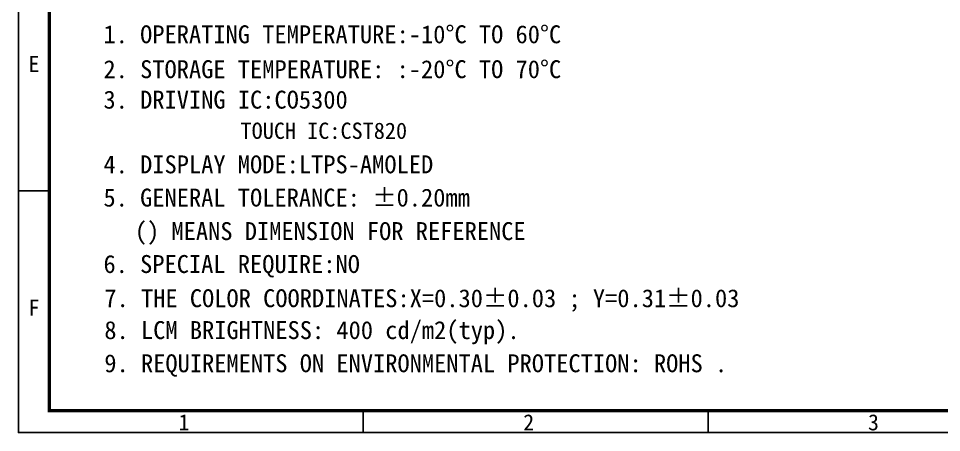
# Model space of a CAD drawing. Header units: millimetres. Extents: x 1387 to 2553, y -68 to 207.
# Drawn here: x 2264.3 to 2389.6, y -66.4 to -10.1 of the extents above; entities that cross this region are included whole.
import ezdxf

# ---------------------------------------------------------------- set-up
doc = ezdxf.new("R2010")
doc.units = ezdxf.units.MM
doc.layers.add('图框', color=7, linetype='Continuous', lineweight=0)
doc.styles.add('宋体', font='')
doc.styles.get('宋体').set_extended_font_data('SimSun')

msp = doc.modelspace()

# ---------------------------------------------------------------- linework, layer by layer
for p, q in [((2268.471, -33.556, 2.434), (2264.278, -33.556, 2.434)), ((2311.069, -66.379, 2.434), (2311.069, -63.405, 2.434)), ((2357.86, -66.379, 2.434), (2357.86, -63.405, 2.434))]:
    msp.add_line(p, q)
at = {"elevation": 2.434}
msp.add_lwpolyline([(2264.278, 131.867), (2543.805, 131.867), (2543.805, -66.379), (2264.278, -66.379), (2264.278, 131.867)], dxfattribs=at)
at = {"color": 7, "linetype": 'Continuous', "const_width": 0.481, "elevation": 2.434}
msp.add_lwpolyline([(2268.471, -63.405), (2539.613, -63.405), (2539.613, 128.894), (2268.471, 128.894)], close=True, dxfattribs=at)

# ---------------------------------------------------------------- texts
at = {"char_height": 2.181, "attachment_point": 1}
for s, insert, width in [('E', (2265.65, -15.244, 2.434), 12.99417), ('F', (2265.65, -48.328, 2.434), 11.75055), ('1', (2285.992, -63.898, 2.434), 3.70455), ('2', (2332.783, -63.898, 2.434), 1.8025), ('3', (2379.574, -63.898, 2.434), 4.87101)]:
    msp.add_mtext(s, dxfattribs=dict(at, insert=insert, width=width))
at = {"layer": '图框', "color": 233, "lineweight": 15, "style": '宋体'}
for s, height, p in [('1. OPERATING TEMPERATURE:-10°C TO 60°C', 2.43653, (2275.815, -13.507, 2.434)), ('2. STORAGE TEMPERATURE: :-20°C TO 70°C', 2.43653, (2275.815, -18.248, 2.434)), ('3. DRIVING IC:CO5300', 2.43653, (2275.815, -22.384, 2.434)), ('     TOUCH IC:CST820', 2.21503, (2286.884, -26.497, 2.455)), ('4. DISPLAY MODE:LTPS-AMOLED', 2.43653, (2275.815, -31.172, 2.434)), ('5. GENERAL TOLERANCE: ±0.20mm', 2.43653, (2275.815, -35.686, 2.434)), ('  () MEANS DIMENSION FOR REFERENCE', 2.43653, (2276.758, -40.237, 2.434)), ('6. SPECIAL REQUIRE:NO', 2.43653, (2275.815, -44.709, 2.434)), ('7. THE COLOR COORDINATES:X=0.30%%P0.03 ; Y=0.31%%P0.03', 2.43653, (2275.933, -49.353, 2.434)), ('8. LCM BRIGHTNESS: 400 cd/m2(typ).', 2.43653, (2275.933, -53.681, 2.434)), ('9. REQUIREMENTS ON ENVIRONMENTAL PROTECTION: ROHS .', 2.43653, (2275.933, -58.188, 2.434))]:
    msp.add_text(s, height=height, dxfattribs=at).set_placement(p)

doc.saveas('drawing.dxf')
